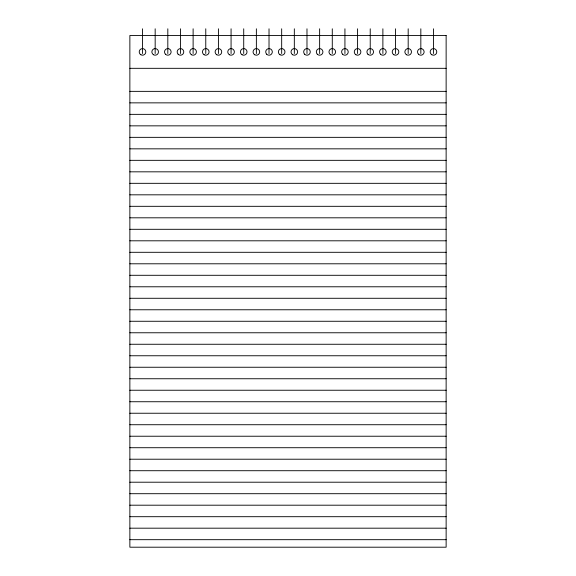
<?xml version="1.0" encoding="UTF-8"?>
<svg xmlns="http://www.w3.org/2000/svg" width="576" height="576" viewBox="0 0 576 576"><rect width="100%" height="100%" fill="white"/><g stroke="black" fill="none" stroke-linecap="round" stroke-linejoin="round"><path stroke-width="0.86" d="M129.866 68.321L446.134 68.321M129.866 91.361L446.134 91.361M129.866 102.859L446.134 102.859M129.866 114.358L446.134 114.358M129.866 125.849L446.134 125.849M129.866 137.347L446.134 137.347M129.866 148.838L446.134 148.838M129.866 160.337L446.134 160.337M129.866 171.828L446.134 171.828M129.866 183.326L446.134 183.326M129.866 194.825L446.134 194.825M129.866 206.316L446.134 206.316M129.866 217.814L446.134 217.814M129.866 229.306L446.134 229.306M129.866 240.804L446.134 240.804M129.866 252.302L446.134 252.302M129.866 263.794L446.134 263.794M129.866 275.292L446.134 275.292M129.866 286.783L446.134 286.783M129.866 298.282L446.134 298.282M129.866 309.773L446.134 309.773M129.866 321.271L446.134 321.271M129.866 332.77L446.134 332.77M129.866 344.261L446.134 344.261M129.866 355.759L446.134 355.759M129.866 367.25L446.134 367.25M129.866 378.749L446.134 378.749M129.866 390.24L446.134 390.24M129.866 401.738L446.134 401.738M129.866 413.237L446.134 413.237M129.866 424.728L446.134 424.728M129.866 436.226L446.134 436.226M129.866 447.718L446.134 447.718M129.866 459.216L446.134 459.216M129.866 470.714L446.134 470.714M129.866 482.206L446.134 482.206M129.866 493.704L446.134 493.704M129.866 505.195L446.134 505.195M129.866 516.694L446.134 516.694M129.866 528.185L446.134 528.185M129.866 539.683L446.134 539.683M433.483 28.8L433.483 53.554M420.833 28.8L420.833 53.554M408.182 28.8L408.182 53.554M395.532 28.8L395.532 53.554M382.882 28.8L382.882 53.554M370.231 28.8L370.231 53.554M357.581 28.8L357.581 53.554M344.93 28.8L344.93 53.554M332.28 28.8L332.28 53.554M319.63 28.8L319.63 53.554M306.979 28.8L306.979 53.554M294.329 28.8L294.329 53.554M281.671 28.8L281.671 53.554M269.021 28.8L269.021 53.554M256.37 28.8L256.37 53.554M243.72 28.8L243.72 53.554M231.07 28.8L231.07 53.554M218.419 28.8L218.419 53.554M205.769 28.8L205.769 53.554M193.118 28.8L193.118 53.554M180.468 28.8L180.468 53.554M167.818 28.8L167.818 53.554M155.167 28.8L155.167 53.554M142.517 28.8L142.517 53.554M446.134 35.482L129.866 35.482L129.866 547.2L446.134 547.2L446.134 35.482M431.827 54.756A3.298 3.298 0 0 0 436.781 51.898A3.298 3.298 0 0 0 431.827 49.039A3.298 3.298 0 0 0 431.827 54.756M418.493 54.238A3.298 3.298 0 0 0 424.015 52.754A3.298 3.298 0 0 0 419.976 48.715A3.298 3.298 0 0 0 418.493 54.238M406.526 54.756A3.298 3.298 0 0 0 411.48 51.898A3.298 3.298 0 0 0 406.526 49.039A3.298 3.298 0 0 0 406.526 54.756M393.876 54.756A3.298 3.298 0 0 0 398.83 51.898A3.298 3.298 0 0 0 393.876 49.039A3.298 3.298 0 0 0 393.876 54.756M380.542 54.238A3.298 3.298 0 0 0 386.064 52.754A3.298 3.298 0 0 0 382.025 48.715A3.298 3.298 0 0 0 380.542 54.238M367.891 54.238A3.298 3.298 0 0 0 373.414 52.754A3.298 3.298 0 0 0 369.374 48.715A3.298 3.298 0 0 0 367.891 54.238M355.925 54.756A3.298 3.298 0 0 0 360.878 51.898A3.298 3.298 0 0 0 355.925 49.039A3.298 3.298 0 0 0 355.925 54.756M342.59 54.238A3.298 3.298 0 0 0 348.113 52.754A3.298 3.298 0 0 0 344.074 48.715A3.298 3.298 0 0 0 342.59 54.238M330.624 54.756A3.298 3.298 0 0 0 335.578 51.898A3.298 3.298 0 0 0 330.624 49.039A3.298 3.298 0 0 0 330.624 54.756M317.29 54.238A3.298 3.298 0 0 0 322.812 52.754A3.298 3.298 0 0 0 318.773 48.715A3.298 3.298 0 0 0 317.29 54.238M304.639 54.238A3.298 3.298 0 0 0 310.162 52.754A3.298 3.298 0 0 0 306.122 48.715A3.298 3.298 0 0 0 304.639 54.238M292.673 54.756A3.298 3.298 0 0 0 297.626 51.898A3.298 3.298 0 0 0 292.673 49.039A3.298 3.298 0 0 0 292.673 54.756M280.022 54.756A3.298 3.298 0 0 0 284.976 51.898A3.298 3.298 0 0 0 280.022 49.039A3.298 3.298 0 0 0 280.022 54.756M266.688 54.238A3.298 3.298 0 0 0 272.21 52.754A3.298 3.298 0 0 0 268.171 48.715A3.298 3.298 0 0 0 266.688 54.238M254.722 54.756A3.298 3.298 0 0 0 259.675 51.898A3.298 3.298 0 0 0 254.722 49.039A3.298 3.298 0 0 0 254.722 54.756M242.071 54.756A3.298 3.298 0 0 0 247.025 51.898A3.298 3.298 0 0 0 242.071 49.039A3.298 3.298 0 0 0 242.071 54.756M229.421 54.756A3.298 3.298 0 0 0 234.374 51.898A3.298 3.298 0 0 0 229.421 49.039A3.298 3.298 0 0 0 229.421 54.756M216.77 54.756A3.298 3.298 0 0 0 221.724 51.898A3.298 3.298 0 0 0 216.77 49.039A3.298 3.298 0 0 0 216.77 54.756M204.12 54.756A3.298 3.298 0 0 0 209.074 51.898A3.298 3.298 0 0 0 204.12 49.039A3.298 3.298 0 0 0 204.12 54.756M191.47 54.756A3.298 3.298 0 0 0 196.423 51.898A3.298 3.298 0 0 0 191.47 49.039A3.298 3.298 0 0 0 191.47 54.756M178.135 54.238A3.298 3.298 0 0 0 183.658 52.754A3.298 3.298 0 0 0 179.618 48.715A3.298 3.298 0 0 0 178.135 54.238M165.485 54.238A3.298 3.298 0 0 0 171.007 52.754A3.298 3.298 0 0 0 166.968 48.715A3.298 3.298 0 0 0 165.485 54.238M153.518 54.756A3.298 3.298 0 0 0 158.472 51.898A3.298 3.298 0 0 0 153.518 49.039A3.298 3.298 0 0 0 153.518 54.756M140.868 54.756A3.298 3.298 0 0 0 145.822 51.898A3.298 3.298 0 0 0 140.868 49.039A3.298 3.298 0 0 0 140.868 54.756"/></g></svg>
